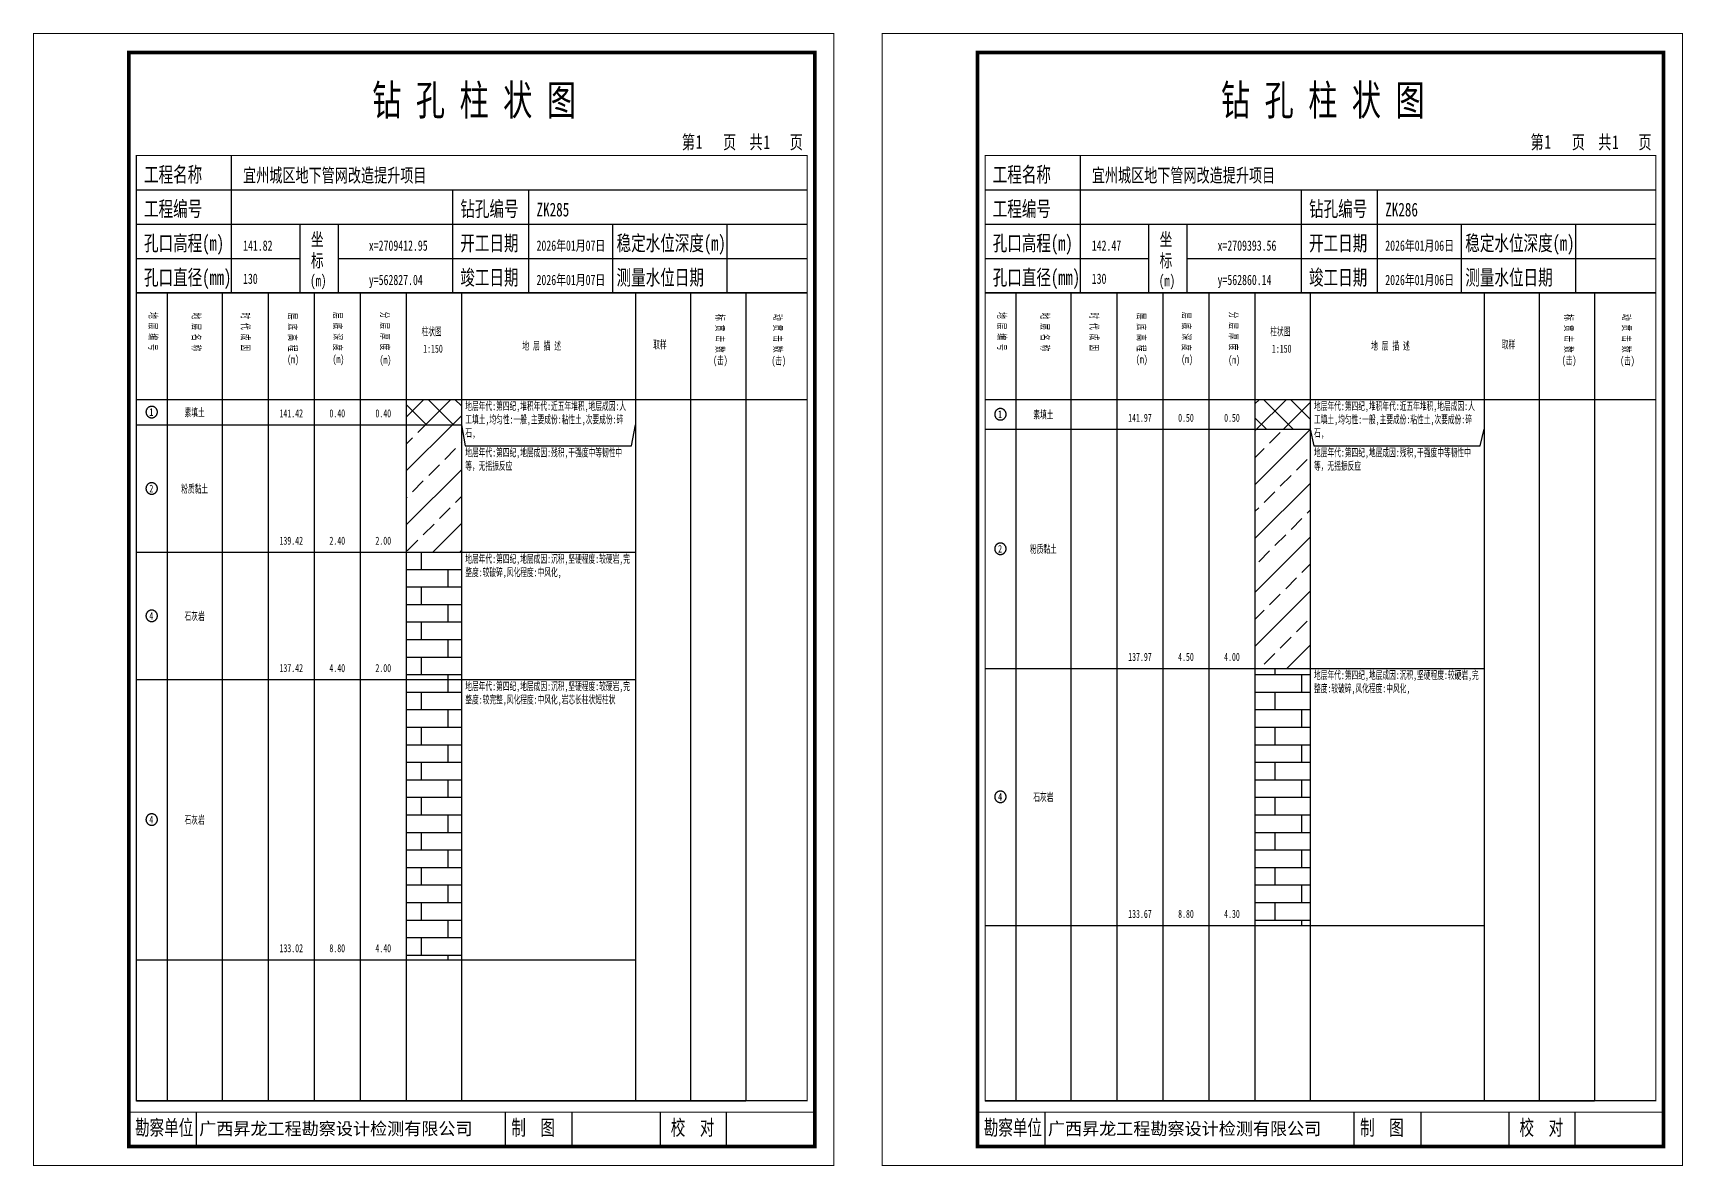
# Model space of a CAD drawing. Header units: millimetres. Extents: x 0 to 2711117, y 0 to 567555.
# Drawn here: x 62352.1 to 62785, y -0.1 to 297.1 of the extents above; entities that cross this region are included whole.
import ezdxf
from ezdxf.enums import TextEntityAlignment as Align

# ---------------------------------------------------------------- set-up
doc = ezdxf.new("R2010")
doc.units = ezdxf.units.MM
doc.layers.add('GICAD_POU_TEXTS', color=7, linetype='Continuous')
doc.layers.add('勘察点图例', color=7, linetype='Continuous')
doc.styles.add('HEAD_FONT', font='simfang.ttf', dxfattribs={"width": 0.6})
doc.styles.add('HEAD_FONT2', font='simfang.ttf', dxfattribs={"width": 0.6})
doc.styles.add('HT', font='simhei.ttf')
doc.styles.add('LZ_FONT', font='simfang.ttf', dxfattribs={"width": 0.7, "height": 8})
doc.styles.add('成果图图块', font='simfang.ttf', dxfattribs={"height": 2.5})
doc.styles.add('成果图表体', font='simfang.ttf', dxfattribs={"width": 0.6, "height": 2.1})
pattern_1 = [(45, (0, 0), (-3.5355339, 3.5355339), []), (135, (0, 0), (-3.5355339, -3.5355339), [])]
pattern_2 = [(45, (0, 0), (-7.0710678, 7.0710678), []), (45, (7.071, 0), (-7.0710678, 7.0710678), [4, -2])]
pattern_3 = [(0, (0, 0), (0, 4.6), []), (90, (0, 0), (-7, 4.6), [4.6, -4.6])]

# ---------------------------------------------------------------- blocks, each defined once
blk = doc.blocks.new('ZK285')
for p, q in [((52, 229), (52, 265)), ((27, 256), (203, 256)), ((110, 229), (110, 256)), ((130, 229), (130, 256)), ((27, 247), (203, 247)), ((70, 229), (70, 247)), ((80, 229), (80, 247)), ((152, 229), (152, 247)), ((182, 229), (182, 247)), ((27, 238), (70, 238)), ((80, 238), (203, 238)), ((27, 229), (35.05, 229)), ((35.05, 229), (35.05, 17)), ((35.05, 229), (49.53, 229)), ((49.53, 229), (49.53, 17)), ((49.53, 229), (61.6, 229)), ((61.6, 229), (61.6, 17)), ((61.6, 229), (73.68, 229)), ((73.68, 229), (73.68, 17)), ((73.68, 229), (85.75, 229)), ((85.75, 229), (85.75, 17)), ((85.75, 229), (97.82, 229)), ((97.82, 229), (97.82, 17)), ((97.82, 229), (112.3, 229)), ((112.3, 229), (112.3, 17)), ((112.3, 229), (157.93, 229)), ((157.93, 229), (157.93, 17)), ((157.93, 229), (172.42, 229)), ((172.42, 229), (172.42, 17)), ((172.42, 229), (186.9, 229)), ((186.9, 229), (186.9, 17)), ((186.9, 229), (203, 229)), ((27, 201), (203, 201)), ((27, 17), (35.05, 17)), ((35.05, 17), (49.53, 17)), ((42.74, 4.95), (42.74, 13.95)), ((42.74, 4.95), (42.74, 13.95)), ((49.53, 17), (61.6, 17)), ((61.6, 17), (73.68, 17)), ((73.68, 17), (85.75, 17)), ((85.75, 17), (97.82, 17)), ((97.82, 17), (112.3, 17)), ((112.3, 17), (157.93, 17)), ((123.83, 4.95), (123.83, 13.95)), ((141.38, 4.95), (141.38, 13.95)), ((157.93, 17), (172.42, 17)), ((164.48, 4.95), (164.48, 13.95)), ((172.42, 17), (186.9, 17)), ((181.84, 4.95), (181.84, 13.95)), ((181.84, 4.95), (181.84, 13.95))]:
    blk.add_line(p, q)
for points, const_width in [([(0, 0), (210, 0), (210, 297), (0, 297)], 0.25), ([(25, 5), (205, 5), (205, 292), (25, 292)], 1), ([(27, 265), (203, 265), (203, 17), (27, 17)], 0.3)]:
    blk.add_lwpolyline(points, close=True, dxfattribs=dict(const_width=const_width))
at = {"const_width": 0.3}
for points in [[(27, 229), (203, 229)], [(25, 14), (205, 14)]]:
    blk.add_lwpolyline(points, dxfattribs=at)
at = {"style": 'LZ_FONT', "width": 0.7}
for s, height, p in [('钻 孔 柱 状 图', 8, (88.9, 275.54)), ('第', 3.6, (170.12, 266.7)), ('1', 3.6, (173.78, 266.75)), ('页', 3.6, (180.96, 266.7)), ('共', 3.6, (187.88, 266.7)), ('1', 3.6, (191.54, 266.7)), ('页', 3.6, (198.44, 266.7)), ('工程名称', 4, (29, 258)), ('宜州城区地下管网改造提升项目', 3.6, (55, 258)), ('工程编号', 4, (29, 249)), ('钻孔编号', 4, (112, 249)), ('ZK285', 3.6, (132, 249)), ('孔口高程(m)', 4, (29, 240)), ('141.82', 2.7, (55, 240)), ('坐', 3.5, (72.79, 241.24)), ('x=2709412.95', 2.7, (88, 240)), ('开工日期', 4, (112, 240)), ('2026年01月07日', 2.7, (132, 240)), ('稳定水位深度(m)', 4, (153, 240)), ('标', 3.5, (72.79, 235.7)), ('孔口直径(mm)', 4, (29, 231)), ('130', 2.7, (54.98, 231.31)), ('(m) ', 3, (72.59, 230.65)), ('竣工日期', 4, (112, 231)), ('2026年01月07日', 2.7, (132, 231)), ('测量水位日期', 4, (153, 231)), ('y=562827.04', 2.7, (88, 231)), ('勘察单位', 4, (26.65, 7.95)), ('制  图', 4, (125.4, 7.95)), ('校  对', 4, (167.22, 7.95))]:
    blk.add_text(s, height=height, dxfattribs=at).set_placement(p)
at = {"style": 'HT'}
blk.add_text('广西昇龙工程勘察设计检测有限公司', height=3.2865, dxfattribs=at).set_placement((43.48, 8.02))
at = {"char_height": 2.1, "width": 22.806, "attachment_point": 1, "rotation": 270, "style": 'HEAD_FONT'}
for s, insert in [('地 层 编 号', (32.46, 223.92)), ('地 层 名 称', (43.79, 223.76)), ('时 代 成 因', (56.67, 223.83)), ('层 底 高 程', (69.07, 223.71)), ('层 底 深 度', (80.9, 223.91)), ('分 层 厚 度', (93.26, 224.01)), ('标 贯 击 数', (181.21, 223.37)), ('动 贯 击 数', (196.38, 223.43))]:
    blk.add_mtext(s, dxfattribs=dict(at, insert=insert))
at = {"char_height": 2.1, "attachment_point": 1}
for s, insert, width, style in [('柱状图', (101.82, 219.87), 7.855, 'HEAD_FONT2'), ('取样', (162.58, 216.44), 7.855, 'HEAD_FONT2'), ('(m)', (66.58, 212.56), 4.7944, 'HEAD_FONT'), ('(m)', (78.47, 212.61), 4.7944, 'HEAD_FONT'), ('(m)', (90.81, 212.43), 4.7944, 'HEAD_FONT'), ('1:150', (102.26, 215.36), 6.9223, 'HEAD_FONT2'), ('地 层 描 述', (128.29, 216.11), 22.0781, 'HEAD_FONT2'), ('(击)', (178.33, 212.31), 7.855, 'HEAD_FONT2'), ('(击)', (193.64, 212.22), 7.855, 'HEAD_FONT2')]:
    blk.add_mtext(s, dxfattribs=dict(at, insert=insert, width=width, style=style))
blk = doc.blocks.new('ZK285_0')
at = {"color": 7}
blk.add_polyline3d([(-1.5, 0.02, 0), (-1.5, -0.06, 0), (-1.49, -0.13, 0), (-1.48, -0.2, 0), (-1.47, -0.28, 0), (-1.46, -0.35, 0), (-1.44, -0.42, 0), (-1.41, -0.49, 0), (-1.39, -0.56, 0), (-1.36, -0.63, 0), (-1.32, -0.69, 0), (-1.29, -0.76, 0), (-1.25, -0.82, 0), (-1.2, -0.88, 0), (-1.16, -0.94, 0), (-1.11, -0.99, 0), (-1.06, -1.04, 0), (-1.01, -1.1, 0), (-0.95, -1.14, 0), (-0.89, -1.19, 0), (-0.83, -1.23, 0), (-0.77, -1.27, 0), (-0.71, -1.31, 0), (-0.64, -1.34, 0), (-0.57, -1.37, 0), (-0.51, -1.4, 0), (-0.44, -1.42, 0), (-0.36, -1.44, 0), (-0.29, -1.46, 0), (-0.22, -1.47, 0), (-0.15, -1.48, 0), (-0.07, -1.48, 0), (0, -1.48, 0), (0.07, -1.48, 0), (0.15, -1.48, 0), (0.22, -1.47, 0), (0.29, -1.46, 0), (0.36, -1.44, 0), (0.44, -1.42, 0), (0.51, -1.4, 0), (0.57, -1.37, 0), (0.64, -1.34, 0), (0.71, -1.31, 0), (0.77, -1.27, 0), (0.83, -1.23, 0), (0.89, -1.19, 0), (0.95, -1.14, 0), (1.01, -1.1, 0), (1.06, -1.04, 0), (1.11, -0.99, 0), (1.16, -0.94, 0), (1.2, -0.88, 0), (1.25, -0.82, 0), (1.29, -0.76, 0), (1.32, -0.69, 0), (1.36, -0.63, 0), (1.39, -0.56, 0), (1.41, -0.49, 0), (1.44, -0.42, 0), (1.46, -0.35, 0), (1.47, -0.28, 0), (1.48, -0.2, 0), (1.49, -0.13, 0), (1.5, -0.06, 0), (1.5, 0.02, 0), (1.5, 0.09, 0), (1.49, 0.16, 0), (1.48, 0.24, 0), (1.47, 0.31, 0), (1.46, 0.38, 0), (1.44, 0.45, 0), (1.41, 0.52, 0), (1.39, 0.59, 0), (1.36, 0.66, 0), (1.32, 0.72, 0), (1.29, 0.79, 0), (1.25, 0.85, 0), (1.2, 0.91, 0), (1.16, 0.97, 0), (1.11, 1.02, 0), (1.06, 1.08, 0), (1.01, 1.13, 0), (0.95, 1.18, 0), (0.89, 1.22, 0), (0.83, 1.26, 0), (0.77, 1.3, 0), (0.71, 1.34, 0), (0.64, 1.37, 0), (0.57, 1.4, 0), (0.51, 1.43, 0), (0.44, 1.45, 0), (0.36, 1.47, 0), (0.29, 1.49, 0), (0.22, 1.5, 0), (0.15, 1.51, 0), (0.07, 1.51, 0), (0, 1.52, 0), (-0.07, 1.51, 0), (-0.15, 1.51, 0), (-0.22, 1.5, 0), (-0.29, 1.49, 0), (-0.36, 1.47, 0), (-0.44, 1.45, 0), (-0.51, 1.43, 0), (-0.57, 1.4, 0), (-0.64, 1.37, 0), (-0.71, 1.34, 0), (-0.77, 1.3, 0), (-0.83, 1.26, 0), (-0.89, 1.22, 0), (-0.95, 1.18, 0), (-1.01, 1.13, 0), (-1.06, 1.08, 0), (-1.11, 1.02, 0), (-1.16, 0.97, 0), (-1.2, 0.91, 0), (-1.25, 0.85, 0), (-1.29, 0.79, 0), (-1.32, 0.72, 0), (-1.36, 0.66, 0), (-1.39, 0.59, 0), (-1.41, 0.52, 0), (-1.44, 0.45, 0), (-1.46, 0.38, 0), (-1.47, 0.31, 0), (-1.48, 0.24, 0), (-1.49, 0.16, 0), (-1.5, 0.09, 0), (-1.5, 0.02, 0)], dxfattribs=at)
at = {"layer": 'GICAD_POU_TEXTS', "color": 7, "style": '成果图图块', "width": 0.7}
blk.add_text('1', height=2, dxfattribs=at).set_placement((-0.09, -0.99), align=Align.CENTER)
blk = doc.blocks.new('ZK285_1')
at = {"color": 7}
blk.add_polyline3d([(-1.5, 0.02, 0), (-1.5, -0.06, 0), (-1.49, -0.13, 0), (-1.48, -0.2, 0), (-1.47, -0.28, 0), (-1.46, -0.35, 0), (-1.44, -0.42, 0), (-1.41, -0.49, 0), (-1.39, -0.56, 0), (-1.36, -0.63, 0), (-1.32, -0.69, 0), (-1.29, -0.76, 0), (-1.25, -0.82, 0), (-1.2, -0.88, 0), (-1.16, -0.94, 0), (-1.11, -0.99, 0), (-1.06, -1.04, 0), (-1.01, -1.1, 0), (-0.95, -1.14, 0), (-0.89, -1.19, 0), (-0.83, -1.23, 0), (-0.77, -1.27, 0), (-0.71, -1.31, 0), (-0.64, -1.34, 0), (-0.57, -1.37, 0), (-0.51, -1.4, 0), (-0.44, -1.42, 0), (-0.36, -1.44, 0), (-0.29, -1.46, 0), (-0.22, -1.47, 0), (-0.15, -1.48, 0), (-0.07, -1.48, 0), (0, -1.48, 0), (0.07, -1.48, 0), (0.15, -1.48, 0), (0.22, -1.47, 0), (0.29, -1.46, 0), (0.36, -1.44, 0), (0.44, -1.42, 0), (0.51, -1.4, 0), (0.57, -1.37, 0), (0.64, -1.34, 0), (0.71, -1.31, 0), (0.77, -1.27, 0), (0.83, -1.23, 0), (0.89, -1.19, 0), (0.95, -1.14, 0), (1.01, -1.1, 0), (1.06, -1.04, 0), (1.11, -0.99, 0), (1.16, -0.94, 0), (1.2, -0.88, 0), (1.25, -0.82, 0), (1.29, -0.76, 0), (1.32, -0.69, 0), (1.36, -0.63, 0), (1.39, -0.56, 0), (1.41, -0.49, 0), (1.44, -0.42, 0), (1.46, -0.35, 0), (1.47, -0.28, 0), (1.48, -0.2, 0), (1.49, -0.13, 0), (1.5, -0.06, 0), (1.5, 0.02, 0), (1.5, 0.09, 0), (1.49, 0.16, 0), (1.48, 0.24, 0), (1.47, 0.31, 0), (1.46, 0.38, 0), (1.44, 0.45, 0), (1.41, 0.52, 0), (1.39, 0.59, 0), (1.36, 0.66, 0), (1.32, 0.72, 0), (1.29, 0.79, 0), (1.25, 0.85, 0), (1.2, 0.91, 0), (1.16, 0.97, 0), (1.11, 1.02, 0), (1.06, 1.08, 0), (1.01, 1.13, 0), (0.95, 1.18, 0), (0.89, 1.22, 0), (0.83, 1.26, 0), (0.77, 1.3, 0), (0.71, 1.34, 0), (0.64, 1.37, 0), (0.57, 1.4, 0), (0.51, 1.43, 0), (0.44, 1.45, 0), (0.36, 1.47, 0), (0.29, 1.49, 0), (0.22, 1.5, 0), (0.15, 1.51, 0), (0.07, 1.51, 0), (0, 1.52, 0), (-0.07, 1.51, 0), (-0.15, 1.51, 0), (-0.22, 1.5, 0), (-0.29, 1.49, 0), (-0.36, 1.47, 0), (-0.44, 1.45, 0), (-0.51, 1.43, 0), (-0.57, 1.4, 0), (-0.64, 1.37, 0), (-0.71, 1.34, 0), (-0.77, 1.3, 0), (-0.83, 1.26, 0), (-0.89, 1.22, 0), (-0.95, 1.18, 0), (-1.01, 1.13, 0), (-1.06, 1.08, 0), (-1.11, 1.02, 0), (-1.16, 0.97, 0), (-1.2, 0.91, 0), (-1.25, 0.85, 0), (-1.29, 0.79, 0), (-1.32, 0.72, 0), (-1.36, 0.66, 0), (-1.39, 0.59, 0), (-1.41, 0.52, 0), (-1.44, 0.45, 0), (-1.46, 0.38, 0), (-1.47, 0.31, 0), (-1.48, 0.24, 0), (-1.49, 0.16, 0), (-1.5, 0.09, 0), (-1.5, 0.02, 0)], dxfattribs=at)
at = {"layer": 'GICAD_POU_TEXTS', "color": 7, "style": '成果图图块', "width": 0.7}
blk.add_text('2', height=2, dxfattribs=at).set_placement((-0.09, -0.99), align=Align.CENTER)
blk = doc.blocks.new('ZK285_2')
at = {"color": 7}
blk.add_polyline3d([(-1.5, 0.02, 0), (-1.5, -0.06, 0), (-1.49, -0.13, 0), (-1.48, -0.2, 0), (-1.47, -0.28, 0), (-1.46, -0.35, 0), (-1.44, -0.42, 0), (-1.41, -0.49, 0), (-1.39, -0.56, 0), (-1.36, -0.63, 0), (-1.32, -0.69, 0), (-1.29, -0.76, 0), (-1.25, -0.82, 0), (-1.2, -0.88, 0), (-1.16, -0.94, 0), (-1.11, -0.99, 0), (-1.06, -1.04, 0), (-1.01, -1.1, 0), (-0.95, -1.14, 0), (-0.89, -1.19, 0), (-0.83, -1.23, 0), (-0.77, -1.27, 0), (-0.71, -1.31, 0), (-0.64, -1.34, 0), (-0.57, -1.37, 0), (-0.51, -1.4, 0), (-0.44, -1.42, 0), (-0.36, -1.44, 0), (-0.29, -1.46, 0), (-0.22, -1.47, 0), (-0.15, -1.48, 0), (-0.07, -1.48, 0), (0, -1.48, 0), (0.07, -1.48, 0), (0.15, -1.48, 0), (0.22, -1.47, 0), (0.29, -1.46, 0), (0.36, -1.44, 0), (0.44, -1.42, 0), (0.51, -1.4, 0), (0.57, -1.37, 0), (0.64, -1.34, 0), (0.71, -1.31, 0), (0.77, -1.27, 0), (0.83, -1.23, 0), (0.89, -1.19, 0), (0.95, -1.14, 0), (1.01, -1.1, 0), (1.06, -1.04, 0), (1.11, -0.99, 0), (1.16, -0.94, 0), (1.2, -0.88, 0), (1.25, -0.82, 0), (1.29, -0.76, 0), (1.32, -0.69, 0), (1.36, -0.63, 0), (1.39, -0.56, 0), (1.41, -0.49, 0), (1.44, -0.42, 0), (1.46, -0.35, 0), (1.47, -0.28, 0), (1.48, -0.2, 0), (1.49, -0.13, 0), (1.5, -0.06, 0), (1.5, 0.02, 0), (1.5, 0.09, 0), (1.49, 0.16, 0), (1.48, 0.24, 0), (1.47, 0.31, 0), (1.46, 0.38, 0), (1.44, 0.45, 0), (1.41, 0.52, 0), (1.39, 0.59, 0), (1.36, 0.66, 0), (1.32, 0.72, 0), (1.29, 0.79, 0), (1.25, 0.85, 0), (1.2, 0.91, 0), (1.16, 0.97, 0), (1.11, 1.02, 0), (1.06, 1.08, 0), (1.01, 1.13, 0), (0.95, 1.18, 0), (0.89, 1.22, 0), (0.83, 1.26, 0), (0.77, 1.3, 0), (0.71, 1.34, 0), (0.64, 1.37, 0), (0.57, 1.4, 0), (0.51, 1.43, 0), (0.44, 1.45, 0), (0.36, 1.47, 0), (0.29, 1.49, 0), (0.22, 1.5, 0), (0.15, 1.51, 0), (0.07, 1.51, 0), (0, 1.52, 0), (-0.07, 1.51, 0), (-0.15, 1.51, 0), (-0.22, 1.5, 0), (-0.29, 1.49, 0), (-0.36, 1.47, 0), (-0.44, 1.45, 0), (-0.51, 1.43, 0), (-0.57, 1.4, 0), (-0.64, 1.37, 0), (-0.71, 1.34, 0), (-0.77, 1.3, 0), (-0.83, 1.26, 0), (-0.89, 1.22, 0), (-0.95, 1.18, 0), (-1.01, 1.13, 0), (-1.06, 1.08, 0), (-1.11, 1.02, 0), (-1.16, 0.97, 0), (-1.2, 0.91, 0), (-1.25, 0.85, 0), (-1.29, 0.79, 0), (-1.32, 0.72, 0), (-1.36, 0.66, 0), (-1.39, 0.59, 0), (-1.41, 0.52, 0), (-1.44, 0.45, 0), (-1.46, 0.38, 0), (-1.47, 0.31, 0), (-1.48, 0.24, 0), (-1.49, 0.16, 0), (-1.5, 0.09, 0), (-1.5, 0.02, 0)], dxfattribs=at)
at = {"layer": 'GICAD_POU_TEXTS', "color": 7, "style": '成果图图块', "width": 0.7}
blk.add_text('4', height=2, dxfattribs=at).set_placement((-0.09, -0.99), align=Align.CENTER)
blk = doc.blocks.new('ZK285_3')
at = {"color": 7}
blk.add_polyline3d([(-1.5, 0.02, 0), (-1.5, -0.06, 0), (-1.49, -0.13, 0), (-1.48, -0.2, 0), (-1.47, -0.28, 0), (-1.46, -0.35, 0), (-1.44, -0.42, 0), (-1.41, -0.49, 0), (-1.39, -0.56, 0), (-1.36, -0.63, 0), (-1.32, -0.69, 0), (-1.29, -0.76, 0), (-1.25, -0.82, 0), (-1.2, -0.88, 0), (-1.16, -0.94, 0), (-1.11, -0.99, 0), (-1.06, -1.04, 0), (-1.01, -1.1, 0), (-0.95, -1.14, 0), (-0.89, -1.19, 0), (-0.83, -1.23, 0), (-0.77, -1.27, 0), (-0.71, -1.31, 0), (-0.64, -1.34, 0), (-0.57, -1.37, 0), (-0.51, -1.4, 0), (-0.44, -1.42, 0), (-0.36, -1.44, 0), (-0.29, -1.46, 0), (-0.22, -1.47, 0), (-0.15, -1.48, 0), (-0.07, -1.48, 0), (0, -1.48, 0), (0.07, -1.48, 0), (0.15, -1.48, 0), (0.22, -1.47, 0), (0.29, -1.46, 0), (0.36, -1.44, 0), (0.44, -1.42, 0), (0.51, -1.4, 0), (0.57, -1.37, 0), (0.64, -1.34, 0), (0.71, -1.31, 0), (0.77, -1.27, 0), (0.83, -1.23, 0), (0.89, -1.19, 0), (0.95, -1.14, 0), (1.01, -1.1, 0), (1.06, -1.04, 0), (1.11, -0.99, 0), (1.16, -0.94, 0), (1.2, -0.88, 0), (1.25, -0.82, 0), (1.29, -0.76, 0), (1.32, -0.69, 0), (1.36, -0.63, 0), (1.39, -0.56, 0), (1.41, -0.49, 0), (1.44, -0.42, 0), (1.46, -0.35, 0), (1.47, -0.28, 0), (1.48, -0.2, 0), (1.49, -0.13, 0), (1.5, -0.06, 0), (1.5, 0.02, 0), (1.5, 0.09, 0), (1.49, 0.16, 0), (1.48, 0.24, 0), (1.47, 0.31, 0), (1.46, 0.38, 0), (1.44, 0.45, 0), (1.41, 0.52, 0), (1.39, 0.59, 0), (1.36, 0.66, 0), (1.32, 0.72, 0), (1.29, 0.79, 0), (1.25, 0.85, 0), (1.2, 0.91, 0), (1.16, 0.97, 0), (1.11, 1.02, 0), (1.06, 1.08, 0), (1.01, 1.13, 0), (0.95, 1.18, 0), (0.89, 1.22, 0), (0.83, 1.26, 0), (0.77, 1.3, 0), (0.71, 1.34, 0), (0.64, 1.37, 0), (0.57, 1.4, 0), (0.51, 1.43, 0), (0.44, 1.45, 0), (0.36, 1.47, 0), (0.29, 1.49, 0), (0.22, 1.5, 0), (0.15, 1.51, 0), (0.07, 1.51, 0), (0, 1.52, 0), (-0.07, 1.51, 0), (-0.15, 1.51, 0), (-0.22, 1.5, 0), (-0.29, 1.49, 0), (-0.36, 1.47, 0), (-0.44, 1.45, 0), (-0.51, 1.43, 0), (-0.57, 1.4, 0), (-0.64, 1.37, 0), (-0.71, 1.34, 0), (-0.77, 1.3, 0), (-0.83, 1.26, 0), (-0.89, 1.22, 0), (-0.95, 1.18, 0), (-1.01, 1.13, 0), (-1.06, 1.08, 0), (-1.11, 1.02, 0), (-1.16, 0.97, 0), (-1.2, 0.91, 0), (-1.25, 0.85, 0), (-1.29, 0.79, 0), (-1.32, 0.72, 0), (-1.36, 0.66, 0), (-1.39, 0.59, 0), (-1.41, 0.52, 0), (-1.44, 0.45, 0), (-1.46, 0.38, 0), (-1.47, 0.31, 0), (-1.48, 0.24, 0), (-1.49, 0.16, 0), (-1.5, 0.09, 0), (-1.5, 0.02, 0)], dxfattribs=at)
at = {"layer": 'GICAD_POU_TEXTS', "color": 7, "style": '成果图图块', "width": 0.7}
blk.add_text('4', height=2, dxfattribs=at).set_placement((-0.09, -0.99), align=Align.CENTER)
blk = doc.blocks.new('ZK286')
for p, q in [((52, 229), (52, 265)), ((27, 256), (203, 256)), ((110, 229), (110, 256)), ((130, 229), (130, 256)), ((27, 247), (203, 247)), ((70, 229), (70, 247)), ((80, 229), (80, 247)), ((152, 229), (152, 247)), ((182, 229), (182, 247)), ((27, 238), (70, 238)), ((80, 238), (203, 238)), ((27, 229), (35.05, 229)), ((35.05, 229), (35.05, 17)), ((35.05, 229), (49.53, 229)), ((49.53, 229), (49.53, 17)), ((49.53, 229), (61.6, 229)), ((61.6, 229), (61.6, 17)), ((61.6, 229), (73.68, 229)), ((73.68, 229), (73.68, 17)), ((73.68, 229), (85.75, 229)), ((85.75, 229), (85.75, 17)), ((85.75, 229), (97.82, 229)), ((97.82, 229), (97.82, 17)), ((97.82, 229), (112.3, 229)), ((112.3, 229), (112.3, 17)), ((112.3, 229), (157.93, 229)), ((157.93, 229), (157.93, 17)), ((157.93, 229), (172.42, 229)), ((172.42, 229), (172.42, 17)), ((172.42, 229), (186.9, 229)), ((186.9, 229), (186.9, 17)), ((186.9, 229), (203, 229)), ((27, 201), (203, 201)), ((27, 17), (35.05, 17)), ((35.05, 17), (49.53, 17)), ((42.74, 4.95), (42.74, 13.95)), ((42.74, 4.95), (42.74, 13.95)), ((49.53, 17), (61.6, 17)), ((61.6, 17), (73.68, 17)), ((73.68, 17), (85.75, 17)), ((85.75, 17), (97.82, 17)), ((97.82, 17), (112.3, 17)), ((112.3, 17), (157.93, 17)), ((123.83, 4.95), (123.83, 13.95)), ((141.38, 4.95), (141.38, 13.95)), ((157.93, 17), (172.42, 17)), ((164.48, 4.95), (164.48, 13.95)), ((172.42, 17), (186.9, 17)), ((181.84, 4.95), (181.84, 13.95)), ((181.84, 4.95), (181.84, 13.95))]:
    blk.add_line(p, q)
for points, const_width in [([(0, 0), (210, 0), (210, 297), (0, 297)], 0.25), ([(25, 5), (205, 5), (205, 292), (25, 292)], 1), ([(27, 265), (203, 265), (203, 17), (27, 17)], 0.3)]:
    blk.add_lwpolyline(points, close=True, dxfattribs=dict(const_width=const_width))
at = {"const_width": 0.3}
for points in [[(27, 229), (203, 229)], [(25, 14), (205, 14)]]:
    blk.add_lwpolyline(points, dxfattribs=at)
at = {"style": 'LZ_FONT', "width": 0.7}
for s, height, p in [('钻 孔 柱 状 图', 8, (88.9, 275.54)), ('第', 3.6, (170.12, 266.7)), ('1', 3.6, (173.78, 266.75)), ('页', 3.6, (180.96, 266.7)), ('共', 3.6, (187.88, 266.7)), ('1', 3.6, (191.54, 266.7)), ('页', 3.6, (198.44, 266.7)), ('工程名称', 4, (29, 258)), ('宜州城区地下管网改造提升项目', 3.6, (55, 258)), ('工程编号', 4, (29, 249)), ('钻孔编号', 4, (112, 249)), ('ZK286', 3.6, (132, 249)), ('孔口高程(m)', 4, (29, 240)), ('142.47', 2.7, (55, 240)), ('坐', 3.5, (72.79, 241.24)), ('x=2709393.56', 2.7, (88, 240)), ('开工日期', 4, (112, 240)), ('2026年01月06日', 2.7, (132, 240)), ('稳定水位深度(m)', 4, (153, 240)), ('标', 3.5, (72.79, 235.7)), ('孔口直径(mm)', 4, (29, 231)), ('130', 2.7, (54.98, 231.31)), ('(m) ', 3, (72.59, 230.65)), ('竣工日期', 4, (112, 231)), ('2026年01月06日', 2.7, (132, 231)), ('测量水位日期', 4, (153, 231)), ('y=562860.14', 2.7, (88, 231)), ('勘察单位', 4, (26.65, 7.95)), ('制  图', 4, (125.4, 7.95)), ('校  对', 4, (167.22, 7.95))]:
    blk.add_text(s, height=height, dxfattribs=at).set_placement(p)
at = {"style": 'HT'}
blk.add_text('广西昇龙工程勘察设计检测有限公司', height=3.2865, dxfattribs=at).set_placement((43.48, 8.02))
at = {"char_height": 2.1, "width": 22.806, "attachment_point": 1, "rotation": 270, "style": 'HEAD_FONT'}
for s, insert in [('地 层 编 号', (32.46, 223.92)), ('地 层 名 称', (43.79, 223.76)), ('时 代 成 因', (56.67, 223.83)), ('层 底 高 程', (69.07, 223.71)), ('层 底 深 度', (80.9, 223.91)), ('分 层 厚 度', (93.26, 224.01)), ('标 贯 击 数', (181.21, 223.37)), ('动 贯 击 数', (196.38, 223.43))]:
    blk.add_mtext(s, dxfattribs=dict(at, insert=insert))
at = {"char_height": 2.1, "attachment_point": 1}
for s, insert, width, style in [('柱状图', (101.82, 219.87), 7.855, 'HEAD_FONT2'), ('取样', (162.58, 216.44), 7.855, 'HEAD_FONT2'), ('(m)', (66.58, 212.56), 4.7944, 'HEAD_FONT'), ('(m)', (78.47, 212.61), 4.7944, 'HEAD_FONT'), ('(m)', (90.81, 212.43), 4.7944, 'HEAD_FONT'), ('1:150', (102.26, 215.36), 6.9223, 'HEAD_FONT2'), ('地 层 描 述', (128.29, 216.11), 22.0781, 'HEAD_FONT2'), ('(击)', (178.33, 212.31), 7.855, 'HEAD_FONT2'), ('(击)', (193.64, 212.22), 7.855, 'HEAD_FONT2')]:
    blk.add_mtext(s, dxfattribs=dict(at, insert=insert, width=width, style=style))
blk = doc.blocks.new('ZK286_0')
at = {"color": 7}
blk.add_polyline3d([(-1.5, 0.02, 0), (-1.5, -0.06, 0), (-1.49, -0.13, 0), (-1.48, -0.2, 0), (-1.47, -0.28, 0), (-1.46, -0.35, 0), (-1.44, -0.42, 0), (-1.41, -0.49, 0), (-1.39, -0.56, 0), (-1.36, -0.63, 0), (-1.32, -0.69, 0), (-1.29, -0.76, 0), (-1.25, -0.82, 0), (-1.2, -0.88, 0), (-1.16, -0.94, 0), (-1.11, -0.99, 0), (-1.06, -1.04, 0), (-1.01, -1.1, 0), (-0.95, -1.14, 0), (-0.89, -1.19, 0), (-0.83, -1.23, 0), (-0.77, -1.27, 0), (-0.71, -1.31, 0), (-0.64, -1.34, 0), (-0.57, -1.37, 0), (-0.51, -1.4, 0), (-0.44, -1.42, 0), (-0.36, -1.44, 0), (-0.29, -1.46, 0), (-0.22, -1.47, 0), (-0.15, -1.48, 0), (-0.07, -1.48, 0), (0, -1.48, 0), (0.07, -1.48, 0), (0.15, -1.48, 0), (0.22, -1.47, 0), (0.29, -1.46, 0), (0.36, -1.44, 0), (0.44, -1.42, 0), (0.51, -1.4, 0), (0.57, -1.37, 0), (0.64, -1.34, 0), (0.71, -1.31, 0), (0.77, -1.27, 0), (0.83, -1.23, 0), (0.89, -1.19, 0), (0.95, -1.14, 0), (1.01, -1.1, 0), (1.06, -1.04, 0), (1.11, -0.99, 0), (1.16, -0.94, 0), (1.2, -0.88, 0), (1.25, -0.82, 0), (1.29, -0.76, 0), (1.32, -0.69, 0), (1.36, -0.63, 0), (1.39, -0.56, 0), (1.41, -0.49, 0), (1.44, -0.42, 0), (1.46, -0.35, 0), (1.47, -0.28, 0), (1.48, -0.2, 0), (1.49, -0.13, 0), (1.5, -0.06, 0), (1.5, 0.02, 0), (1.5, 0.09, 0), (1.49, 0.16, 0), (1.48, 0.24, 0), (1.47, 0.31, 0), (1.46, 0.38, 0), (1.44, 0.45, 0), (1.41, 0.52, 0), (1.39, 0.59, 0), (1.36, 0.66, 0), (1.32, 0.72, 0), (1.29, 0.79, 0), (1.25, 0.85, 0), (1.2, 0.91, 0), (1.16, 0.97, 0), (1.11, 1.02, 0), (1.06, 1.08, 0), (1.01, 1.13, 0), (0.95, 1.18, 0), (0.89, 1.22, 0), (0.83, 1.26, 0), (0.77, 1.3, 0), (0.71, 1.34, 0), (0.64, 1.37, 0), (0.57, 1.4, 0), (0.51, 1.43, 0), (0.44, 1.45, 0), (0.36, 1.47, 0), (0.29, 1.49, 0), (0.22, 1.5, 0), (0.15, 1.51, 0), (0.07, 1.51, 0), (0, 1.52, 0), (-0.07, 1.51, 0), (-0.15, 1.51, 0), (-0.22, 1.5, 0), (-0.29, 1.49, 0), (-0.36, 1.47, 0), (-0.44, 1.45, 0), (-0.51, 1.43, 0), (-0.57, 1.4, 0), (-0.64, 1.37, 0), (-0.71, 1.34, 0), (-0.77, 1.3, 0), (-0.83, 1.26, 0), (-0.89, 1.22, 0), (-0.95, 1.18, 0), (-1.01, 1.13, 0), (-1.06, 1.08, 0), (-1.11, 1.02, 0), (-1.16, 0.97, 0), (-1.2, 0.91, 0), (-1.25, 0.85, 0), (-1.29, 0.79, 0), (-1.32, 0.72, 0), (-1.36, 0.66, 0), (-1.39, 0.59, 0), (-1.41, 0.52, 0), (-1.44, 0.45, 0), (-1.46, 0.38, 0), (-1.47, 0.31, 0), (-1.48, 0.24, 0), (-1.49, 0.16, 0), (-1.5, 0.09, 0), (-1.5, 0.02, 0)], dxfattribs=at)
at = {"layer": 'GICAD_POU_TEXTS', "color": 7, "style": '成果图图块', "width": 0.7}
blk.add_text('1', height=2, dxfattribs=at).set_placement((-0.09, -0.99), align=Align.CENTER)
blk = doc.blocks.new('ZK286_1')
at = {"color": 7}
blk.add_polyline3d([(-1.5, 0.02, 0), (-1.5, -0.06, 0), (-1.49, -0.13, 0), (-1.48, -0.2, 0), (-1.47, -0.28, 0), (-1.46, -0.35, 0), (-1.44, -0.42, 0), (-1.41, -0.49, 0), (-1.39, -0.56, 0), (-1.36, -0.63, 0), (-1.32, -0.69, 0), (-1.29, -0.76, 0), (-1.25, -0.82, 0), (-1.2, -0.88, 0), (-1.16, -0.94, 0), (-1.11, -0.99, 0), (-1.06, -1.04, 0), (-1.01, -1.1, 0), (-0.95, -1.14, 0), (-0.89, -1.19, 0), (-0.83, -1.23, 0), (-0.77, -1.27, 0), (-0.71, -1.31, 0), (-0.64, -1.34, 0), (-0.57, -1.37, 0), (-0.51, -1.4, 0), (-0.44, -1.42, 0), (-0.36, -1.44, 0), (-0.29, -1.46, 0), (-0.22, -1.47, 0), (-0.15, -1.48, 0), (-0.07, -1.48, 0), (0, -1.48, 0), (0.07, -1.48, 0), (0.15, -1.48, 0), (0.22, -1.47, 0), (0.29, -1.46, 0), (0.36, -1.44, 0), (0.44, -1.42, 0), (0.51, -1.4, 0), (0.57, -1.37, 0), (0.64, -1.34, 0), (0.71, -1.31, 0), (0.77, -1.27, 0), (0.83, -1.23, 0), (0.89, -1.19, 0), (0.95, -1.14, 0), (1.01, -1.1, 0), (1.06, -1.04, 0), (1.11, -0.99, 0), (1.16, -0.94, 0), (1.2, -0.88, 0), (1.25, -0.82, 0), (1.29, -0.76, 0), (1.32, -0.69, 0), (1.36, -0.63, 0), (1.39, -0.56, 0), (1.41, -0.49, 0), (1.44, -0.42, 0), (1.46, -0.35, 0), (1.47, -0.28, 0), (1.48, -0.2, 0), (1.49, -0.13, 0), (1.5, -0.06, 0), (1.5, 0.02, 0), (1.5, 0.09, 0), (1.49, 0.16, 0), (1.48, 0.24, 0), (1.47, 0.31, 0), (1.46, 0.38, 0), (1.44, 0.45, 0), (1.41, 0.52, 0), (1.39, 0.59, 0), (1.36, 0.66, 0), (1.32, 0.72, 0), (1.29, 0.79, 0), (1.25, 0.85, 0), (1.2, 0.91, 0), (1.16, 0.97, 0), (1.11, 1.02, 0), (1.06, 1.08, 0), (1.01, 1.13, 0), (0.95, 1.18, 0), (0.89, 1.22, 0), (0.83, 1.26, 0), (0.77, 1.3, 0), (0.71, 1.34, 0), (0.64, 1.37, 0), (0.57, 1.4, 0), (0.51, 1.43, 0), (0.44, 1.45, 0), (0.36, 1.47, 0), (0.29, 1.49, 0), (0.22, 1.5, 0), (0.15, 1.51, 0), (0.07, 1.51, 0), (0, 1.52, 0), (-0.07, 1.51, 0), (-0.15, 1.51, 0), (-0.22, 1.5, 0), (-0.29, 1.49, 0), (-0.36, 1.47, 0), (-0.44, 1.45, 0), (-0.51, 1.43, 0), (-0.57, 1.4, 0), (-0.64, 1.37, 0), (-0.71, 1.34, 0), (-0.77, 1.3, 0), (-0.83, 1.26, 0), (-0.89, 1.22, 0), (-0.95, 1.18, 0), (-1.01, 1.13, 0), (-1.06, 1.08, 0), (-1.11, 1.02, 0), (-1.16, 0.97, 0), (-1.2, 0.91, 0), (-1.25, 0.85, 0), (-1.29, 0.79, 0), (-1.32, 0.72, 0), (-1.36, 0.66, 0), (-1.39, 0.59, 0), (-1.41, 0.52, 0), (-1.44, 0.45, 0), (-1.46, 0.38, 0), (-1.47, 0.31, 0), (-1.48, 0.24, 0), (-1.49, 0.16, 0), (-1.5, 0.09, 0), (-1.5, 0.02, 0)], dxfattribs=at)
at = {"layer": 'GICAD_POU_TEXTS', "color": 7, "style": '成果图图块', "width": 0.7}
blk.add_text('2', height=2, dxfattribs=at).set_placement((-0.09, -0.99), align=Align.CENTER)
blk = doc.blocks.new('ZK286_2')
at = {"color": 7}
blk.add_polyline3d([(-1.5, 0.02, 0), (-1.5, -0.06, 0), (-1.49, -0.13, 0), (-1.48, -0.2, 0), (-1.47, -0.28, 0), (-1.46, -0.35, 0), (-1.44, -0.42, 0), (-1.41, -0.49, 0), (-1.39, -0.56, 0), (-1.36, -0.63, 0), (-1.32, -0.69, 0), (-1.29, -0.76, 0), (-1.25, -0.82, 0), (-1.2, -0.88, 0), (-1.16, -0.94, 0), (-1.11, -0.99, 0), (-1.06, -1.04, 0), (-1.01, -1.1, 0), (-0.95, -1.14, 0), (-0.89, -1.19, 0), (-0.83, -1.23, 0), (-0.77, -1.27, 0), (-0.71, -1.31, 0), (-0.64, -1.34, 0), (-0.57, -1.37, 0), (-0.51, -1.4, 0), (-0.44, -1.42, 0), (-0.36, -1.44, 0), (-0.29, -1.46, 0), (-0.22, -1.47, 0), (-0.15, -1.48, 0), (-0.07, -1.48, 0), (0, -1.48, 0), (0.07, -1.48, 0), (0.15, -1.48, 0), (0.22, -1.47, 0), (0.29, -1.46, 0), (0.36, -1.44, 0), (0.44, -1.42, 0), (0.51, -1.4, 0), (0.57, -1.37, 0), (0.64, -1.34, 0), (0.71, -1.31, 0), (0.77, -1.27, 0), (0.83, -1.23, 0), (0.89, -1.19, 0), (0.95, -1.14, 0), (1.01, -1.1, 0), (1.06, -1.04, 0), (1.11, -0.99, 0), (1.16, -0.94, 0), (1.2, -0.88, 0), (1.25, -0.82, 0), (1.29, -0.76, 0), (1.32, -0.69, 0), (1.36, -0.63, 0), (1.39, -0.56, 0), (1.41, -0.49, 0), (1.44, -0.42, 0), (1.46, -0.35, 0), (1.47, -0.28, 0), (1.48, -0.2, 0), (1.49, -0.13, 0), (1.5, -0.06, 0), (1.5, 0.02, 0), (1.5, 0.09, 0), (1.49, 0.16, 0), (1.48, 0.24, 0), (1.47, 0.31, 0), (1.46, 0.38, 0), (1.44, 0.45, 0), (1.41, 0.52, 0), (1.39, 0.59, 0), (1.36, 0.66, 0), (1.32, 0.72, 0), (1.29, 0.79, 0), (1.25, 0.85, 0), (1.2, 0.91, 0), (1.16, 0.97, 0), (1.11, 1.02, 0), (1.06, 1.08, 0), (1.01, 1.13, 0), (0.95, 1.18, 0), (0.89, 1.22, 0), (0.83, 1.26, 0), (0.77, 1.3, 0), (0.71, 1.34, 0), (0.64, 1.37, 0), (0.57, 1.4, 0), (0.51, 1.43, 0), (0.44, 1.45, 0), (0.36, 1.47, 0), (0.29, 1.49, 0), (0.22, 1.5, 0), (0.15, 1.51, 0), (0.07, 1.51, 0), (0, 1.52, 0), (-0.07, 1.51, 0), (-0.15, 1.51, 0), (-0.22, 1.5, 0), (-0.29, 1.49, 0), (-0.36, 1.47, 0), (-0.44, 1.45, 0), (-0.51, 1.43, 0), (-0.57, 1.4, 0), (-0.64, 1.37, 0), (-0.71, 1.34, 0), (-0.77, 1.3, 0), (-0.83, 1.26, 0), (-0.89, 1.22, 0), (-0.95, 1.18, 0), (-1.01, 1.13, 0), (-1.06, 1.08, 0), (-1.11, 1.02, 0), (-1.16, 0.97, 0), (-1.2, 0.91, 0), (-1.25, 0.85, 0), (-1.29, 0.79, 0), (-1.32, 0.72, 0), (-1.36, 0.66, 0), (-1.39, 0.59, 0), (-1.41, 0.52, 0), (-1.44, 0.45, 0), (-1.46, 0.38, 0), (-1.47, 0.31, 0), (-1.48, 0.24, 0), (-1.49, 0.16, 0), (-1.5, 0.09, 0), (-1.5, 0.02, 0)], dxfattribs=at)
at = {"layer": 'GICAD_POU_TEXTS', "color": 7, "style": '成果图图块', "width": 0.7}
blk.add_text('4', height=2, dxfattribs=at).set_placement((-0.09, -0.99), align=Align.CENTER)

msp = doc.modelspace()

# ---------------------------------------------------------------- hatches: boundary and pattern name
at = {"layer": '勘察点图例'}
h = msp.add_hatch(dxfattribs=at)
h.set_pattern_fill('GKSTT', color=256, scale=0.5, style=0, pattern_type=2)
h.set_pattern_definition(pattern_1)
h.paths.add_polyline_path([(62450.04, 194.32), (62464.52, 194.32), (62464.52, 201), (62450.04, 201)])
h = msp.add_hatch(dxfattribs=at)
h.set_pattern_fill('GKSTT', color=256, scale=0.5, style=0, pattern_type=2)
h.set_pattern_definition(pattern_1)
h.paths.add_polyline_path([(62672.72, 193.16), (62687.21, 193.16), (62687.21, 201), (62672.72, 201)])
h = msp.add_hatch(dxfattribs=at)
h.set_pattern_fill('GKFZNT', color=256, scale=0.5, style=0, pattern_type=2)
h.set_pattern_definition(pattern_2)
h.paths.add_polyline_path([(62450.04, 160.91), (62464.52, 160.91), (62464.52, 194.32), (62450.04, 194.32)])
h = msp.add_hatch(dxfattribs=at)
h.set_pattern_fill('GKFZNT', color=256, scale=0.5, style=0, pattern_type=2)
h.set_pattern_definition(pattern_2)
h.paths.add_polyline_path([(62672.72, 130.43), (62687.21, 130.43), (62687.21, 193.16), (62672.72, 193.16)])
h = msp.add_hatch(dxfattribs=at)
h.set_pattern_fill('GKSHY', color=256, scale=0.5, style=0, pattern_type=2)
h.set_pattern_definition(pattern_3)
h.paths.add_polyline_path([(62450.04, 127.5), (62464.52, 127.5), (62464.52, 160.91), (62450.04, 160.91)])
h = msp.add_hatch(dxfattribs=at)
h.set_pattern_fill('GKSHY', color=256, scale=0.5, style=0, pattern_type=2)
h.set_pattern_definition(pattern_3)
h.paths.add_polyline_path([(62672.72, 63), (62687.21, 63), (62687.21, 130.43), (62672.72, 130.43)])
h = msp.add_hatch(dxfattribs=at)
h.set_pattern_fill('GKSHY', color=256, scale=0.5, style=0, pattern_type=2)
h.set_pattern_definition(pattern_3)
h.paths.add_polyline_path([(62450.04, 54), (62464.52, 54), (62464.52, 127.5), (62450.04, 127.5)])

# ---------------------------------------------------------------- linework, layer by layer
for p, q in [((62379.22, 194.32), (62464.52, 194.32)), ((62464.52, 194.32), (62465.52, 188.81)), ((62509.15, 188.81), (62510.15, 194.32)), ((62601.91, 193.16), (62687.21, 193.16)), ((62687.21, 193.16), (62688.21, 188.81)), ((62731.84, 188.81), (62732.84, 193.16)), ((62465.52, 188.81), (62509.15, 188.81)), ((62688.21, 188.81), (62731.84, 188.81)), ((62379.22, 160.91), (62464.52, 160.91)), ((62464.52, 160.91), (62510.15, 160.91)), ((62601.91, 130.43), (62687.21, 130.43)), ((62687.21, 130.43), (62732.84, 130.43)), ((62379.22, 127.5), (62464.52, 127.5)), ((62464.52, 127.5), (62510.15, 127.5)), ((62601.91, 63), (62687.21, 63)), ((62687.21, 63), (62732.84, 63)), ((62379.22, 54), (62464.52, 54)), ((62464.52, 54), (62510.15, 54))]:
    msp.add_line(p, q, dxfattribs=at)

# ---------------------------------------------------------------- block references
for name, p in [('ZK285', (62352.22, 0)), ('ZK286', (62574.91, 0)), ('ZK285_0', (62383.24, 197.66)), ('ZK286_0', (62605.93, 197.08)), ('ZK285_1', (62383.24, 177.61)), ('ZK286_1', (62605.93, 161.8)), ('ZK285_2', (62383.24, 144.2)), ('ZK286_2', (62605.93, 96.72)), ('ZK285_3', (62383.24, 90.75))]:
    msp.add_blockref(name, p, dxfattribs=at)

# ---------------------------------------------------------------- texts
at = {"layer": '勘察点图例', "style": '成果图表体', "width": 0.6}
for s, p in [('素填土', (62394.51, 197.66)), ('141.42', (62419.86, 197.32)), ('0.40', (62431.93, 197.32)), ('0.40', (62444, 197.32)), ('素填土', (62617.2, 197.08)), ('141.97', (62642.55, 196.16)), ('0.50', (62654.62, 196.16)), ('0.50', (62666.69, 196.16)), ('粉质黏土', (62394.51, 177.61)), ('139.42', (62419.86, 163.91)), ('2.40', (62431.93, 163.91)), ('2.00', (62444, 163.91)), ('粉质黏土', (62617.2, 161.8)), ('石灰岩', (62394.51, 144.2)), ('137.97', (62642.55, 133.43)), ('4.50', (62654.62, 133.43)), ('4.00', (62666.69, 133.43)), ('137.42', (62419.86, 130.5)), ('4.40', (62431.93, 130.5)), ('2.00', (62444, 130.5)), ('石灰岩', (62617.2, 96.72)), ('石灰岩', (62394.51, 90.75)), ('133.67', (62642.55, 66)), ('8.80', (62654.62, 66)), ('4.30', (62666.69, 66)), ('133.02', (62419.86, 57)), ('8.80', (62431.93, 57)), ('4.40', (62444, 57))]:
    msp.add_text(s, height=2.1, dxfattribs=at).set_placement(p, align=Align.MIDDLE)
at = {"layer": '勘察点图例', "char_height": 2.1, "width": 43.6296, "attachment_point": 1, "style": '成果图表体'}
for s, insert in [('地层年代:第四纪,堆积年代:近五年堆积,地层成因:人工填土,均匀性:一般,主要成份:粘性土,次要成份:碎石,', (62465.52, 200.3)), ('地层年代:第四纪,堆积年代:近五年堆积,地层成因:人工填土,均匀性:一般,主要成份:粘性土,次要成份:碎石,', (62688.21, 200.3)), ('地层年代:第四纪,地层成因:残积,干强度中等韧性中等，无摇振反应', (62465.52, 188.11)), ('地层年代:第四纪,地层成因:残积,干强度中等韧性中等，无摇振反应', (62688.21, 188.11)), ('地层年代:第四纪,地层成因:沉积,坚硬程度:较硬岩,完整度:较破碎,风化程度:中风化,', (62465.52, 160.21)), ('地层年代:第四纪,地层成因:沉积,坚硬程度:较硬岩,完整度:较破碎,风化程度:中风化,', (62688.21, 129.73)), ('地层年代:第四纪,地层成因:沉积,坚硬程度:较硬岩,完整度:较完整,风化程度:中风化,岩芯长柱状短柱状', (62465.52, 126.8))]:
    msp.add_mtext(s, dxfattribs=dict(at, insert=insert))

doc.saveas('drawing.dxf')
